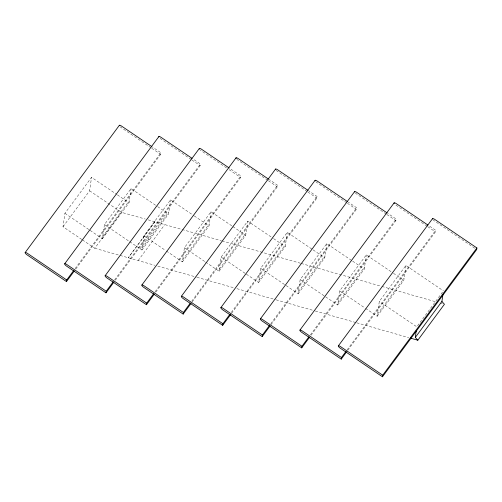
<?xml version="1.0" encoding="UTF-8"?>
<svg xmlns="http://www.w3.org/2000/svg" width="502" height="502" viewBox="0 0 502 502"><rect width="100%" height="100%" fill="white"/><g stroke="black" fill="none" stroke-linecap="round" stroke-linejoin="round"><path stroke-width="0.38" stroke-dasharray="2.51 1.88" d="M81.795 239.479L63.001 226.747L64.915 213.3L91.533 177.344L116.753 194.437M63.001 226.747L89.62 190.791L91.533 177.344M90.134 230.393L102.421 238.72L104.435 224.563L131.053 188.608L156.969 206.165M102.421 238.72L129.039 202.764L131.053 188.608M129.704 241.682L141.94 249.977L143.955 235.821L170.573 199.865L193.64 215.496M75.802 268.965L160.671 154.334L160.897 152.74L152.501 147.055M141.94 249.977L168.559 214.021L170.573 199.865M166.382 251.019L182.402 261.875L184.416 247.718L211.035 211.762L232.238 226.132M115.322 280.229L200.191 165.597L200.417 164.003L193.314 159.19M182.402 261.875L209.02 225.919L211.035 211.762M205.619 262.088L219.11 271.231L221.125 257.074L247.743 221.118L272.962 238.205M155.783 292.126L240.646 177.488L240.872 175.901L229.897 168.459M219.11 271.231L245.729 235.275L247.743 221.118M246.344 274.161L258.63 282.488L260.645 268.332L287.263 232.376L312.482 249.469M192.021 302.11L277.355 186.844L277.581 185.251L269.185 179.565M258.63 282.488L285.249 246.532L287.263 232.376M260.645 268.332L298.15 293.752L300.165 279.595L326.783 243.639L352.002 260.726M231.541 313.367L316.875 198.108L317.101 196.514L308.711 190.829M298.15 293.752L324.769 257.796L326.783 243.639M300.165 279.595L337.67 305.009L339.685 290.853L366.303 254.897L392.815 272.862M271.061 324.631L356.395 209.365L356.621 207.772L348.231 202.086M337.67 305.009L364.289 269.053L366.303 254.897M365.55 308.385L377.19 316.273L379.305 301.407L405.923 265.451L443.429 290.865M311.052 335.261L395.915 220.629L396.141 219.035L387.751 213.35M377.19 316.273L403.809 280.317L405.923 265.451M347.773 350.302L435.435 231.886L435.661 230.292L428.557 225.48M75.099 268.633L160.897 152.74M102.722 236.593L129.34 200.637M82.441 239.918L94.752 248.264L121.371 212.308L145.222 219.035M114.619 279.896L200.417 164.003M140.071 248.71L166.689 212.754M142.248 247.856L168.867 211.9M138.175 260.538L164.794 224.582M155.074 291.794L240.872 175.901M182.703 259.747L209.321 223.792M191.783 301.144L277.581 185.251M219.412 269.103L246.03 233.148M231.303 312.407L317.101 196.514M258.932 280.367L285.55 244.411M270.823 323.664L356.621 207.772M298.452 291.624L325.07 255.669M310.343 334.928L396.141 219.035M337.971 302.888L364.59 266.932M347.064 349.969L435.661 230.292M377.491 314.145L404.11 278.19M442.513 292.108L416.811 326.821L379.305 301.407M148.209 219.876L221.326 240.69M94.752 248.264L154.76 265.263M222.079 240.904L300.466 263.243M301.219 263.456L381.118 286.222M381.871 286.435L435.385 301.683M439.909 302.97L442.921 303.829M157.772 266.123L196.213 277.079M196.966 277.292L233.901 287.815M236.919 288.675L275.353 299.625M276.113 299.838L314.553 310.794M315.306 311.008L356.006 322.604M356.759 322.817L408.766 337.639M474.741 248.245L434.481 220.962A2.573 0.715 36.5 0 1 433.019 219.719M427.108 226.245L396.053 205.199A2.573 0.715 36.5 0 1 395.011 204.377M427.748 226.678L435.435 231.886M386.302 214.116L356.533 193.941A2.573 0.715 36.5 0 1 355.077 192.699M386.942 214.549L395.915 220.629M346.782 202.852L317.013 182.678A2.573 0.715 36.5 0 1 315.557 181.435M347.422 203.285L356.395 209.365M307.262 191.595L277.493 171.42A2.573 0.715 36.5 0 1 276.037 170.178M307.902 192.028L316.875 198.108M267.742 180.331L237.973 160.157A2.573 0.715 36.5 0 1 236.931 159.335M268.382 180.764L277.355 186.844M393.461 273.301L403.809 280.317M226.553 167.938L201.264 150.807A2.573 0.715 36.5 0 1 200.229 149.985M229.113 169.676L240.646 177.488M352.649 261.165L364.289 269.053M191.218 159.517L160.809 138.91A2.573 0.715 36.5 0 1 159.768 138.088M191.858 159.95L200.191 165.597M313.129 249.908L324.769 257.796M151.058 147.82L121.289 127.646A2.573 0.715 36.5 0 1 120.248 126.824M151.698 148.253L160.671 154.334M273.609 238.645L285.249 246.532M339.685 290.853L364.904 307.946M232.878 226.565L245.729 235.275M194.28 215.929L209.02 225.919M157.615 206.604L168.559 214.021M221.125 257.074L245.698 273.722M117.399 194.876L129.039 202.764M184.416 247.718L204.973 261.649M89.62 190.791L121.371 212.308M143.955 235.821L165.742 250.586M104.435 224.563L129.052 241.242M64.915 213.3L89.488 229.954M154.917 221.771L128.299 257.727L154.923 221.771"/><path stroke-width="0.75" d="M66.703 279.972L27.321 253.284A2.573 0.715 36.5 0 0 25.1 252.657A2.573 0.715 36.5 0 0 27.095 254.878L66.477 281.566L66.703 279.972L73.7 270.522M106.223 291.235L66.841 264.548A2.573 0.715 36.5 0 0 64.62 263.914A2.573 0.715 36.5 0 0 66.615 266.142L105.997 292.823L106.223 291.235L113.22 281.785M146.684 303.126L107.302 276.445A2.573 0.715 36.5 0 0 105.081 275.811A2.573 0.715 36.5 0 0 107.077 278.033L146.458 304.72L146.684 303.126L153.675 293.683M183.387 312.482L144.011 285.795A2.573 0.715 36.5 0 0 141.784 285.161A2.573 0.715 36.5 0 0 143.779 287.389L183.161 314.076L183.387 312.482L190.383 303.032M222.907 323.746L183.531 297.058A2.573 0.715 36.5 0 0 181.304 296.425A2.573 0.715 36.5 0 0 183.299 298.652L222.681 325.334L222.907 323.746L229.903 314.296M262.433 335.003L223.051 308.316A2.573 0.715 36.5 0 0 220.824 307.682A2.573 0.715 36.5 0 0 222.825 309.91L262.201 336.597L262.433 335.003L269.423 325.553M301.953 346.267L262.571 319.579A2.573 0.715 36.5 0 0 260.343 318.946A2.573 0.715 36.5 0 0 262.345 321.173L301.721 347.855L301.953 346.267L308.943 336.817M341.473 357.524L302.091 330.837A2.573 0.715 36.5 0 0 299.863 330.203A2.573 0.715 36.5 0 0 301.865 332.431L341.247 359.118L341.473 357.524L345.665 351.858M382.706 375.189L340.513 346.6A2.573 0.715 36.5 0 0 338.292 345.966A2.573 0.715 36.5 0 0 340.287 348.193L382.48 376.782L382.706 375.189L476.9 247.963L434.707 219.368A2.573 0.715 36.5 0 0 432.523 218.991M442.889 294.649L441.923 301.464L444.433 304.262L417.815 340.218L415.305 337.419L416.271 330.605M476.9 247.963L476.674 249.55L382.48 376.782M25.2 252.493L119.394 125.268M64.72 263.757L158.914 136.525M66.477 281.566L74.403 270.86M105.182 275.654L199.369 148.423M105.997 292.823L113.923 282.118M141.884 285.004L236.078 157.779M146.458 304.72L154.384 294.015M181.404 296.268L275.598 169.036M183.161 314.076L191.093 303.371M220.93 307.525L315.118 180.3M222.681 325.334L230.613 314.628M260.45 318.789L354.638 191.557M262.201 336.597L270.132 325.892M299.97 330.046L394.158 202.821M301.721 347.855L309.652 337.149M338.392 345.809L432.586 218.577M341.247 359.118L346.838 351.557M415.305 337.419L441.923 301.464M410.272 338.066L417.815 340.218M427.917 225.047L396.279 203.611A2.573 0.715 36.5 0 0 394.283 203.567M387.105 212.911L356.759 192.348A2.573 0.715 36.5 0 0 354.581 191.971M347.585 201.647L317.239 181.09A2.573 0.715 36.5 0 0 315.018 180.456M308.065 190.39L277.719 169.827A2.573 0.715 36.5 0 0 275.542 169.45M268.545 179.126L238.199 158.569A2.573 0.715 36.5 0 0 236.204 158.525M229.251 168.026L201.49 149.213A2.573 0.715 36.5 0 0 199.495 149.169M192.021 158.318L161.035 137.316A2.573 0.715 36.5 0 0 158.852 136.939M151.855 146.615L121.515 126.058A2.573 0.715 36.5 0 0 119.332 125.676"/></g></svg>
